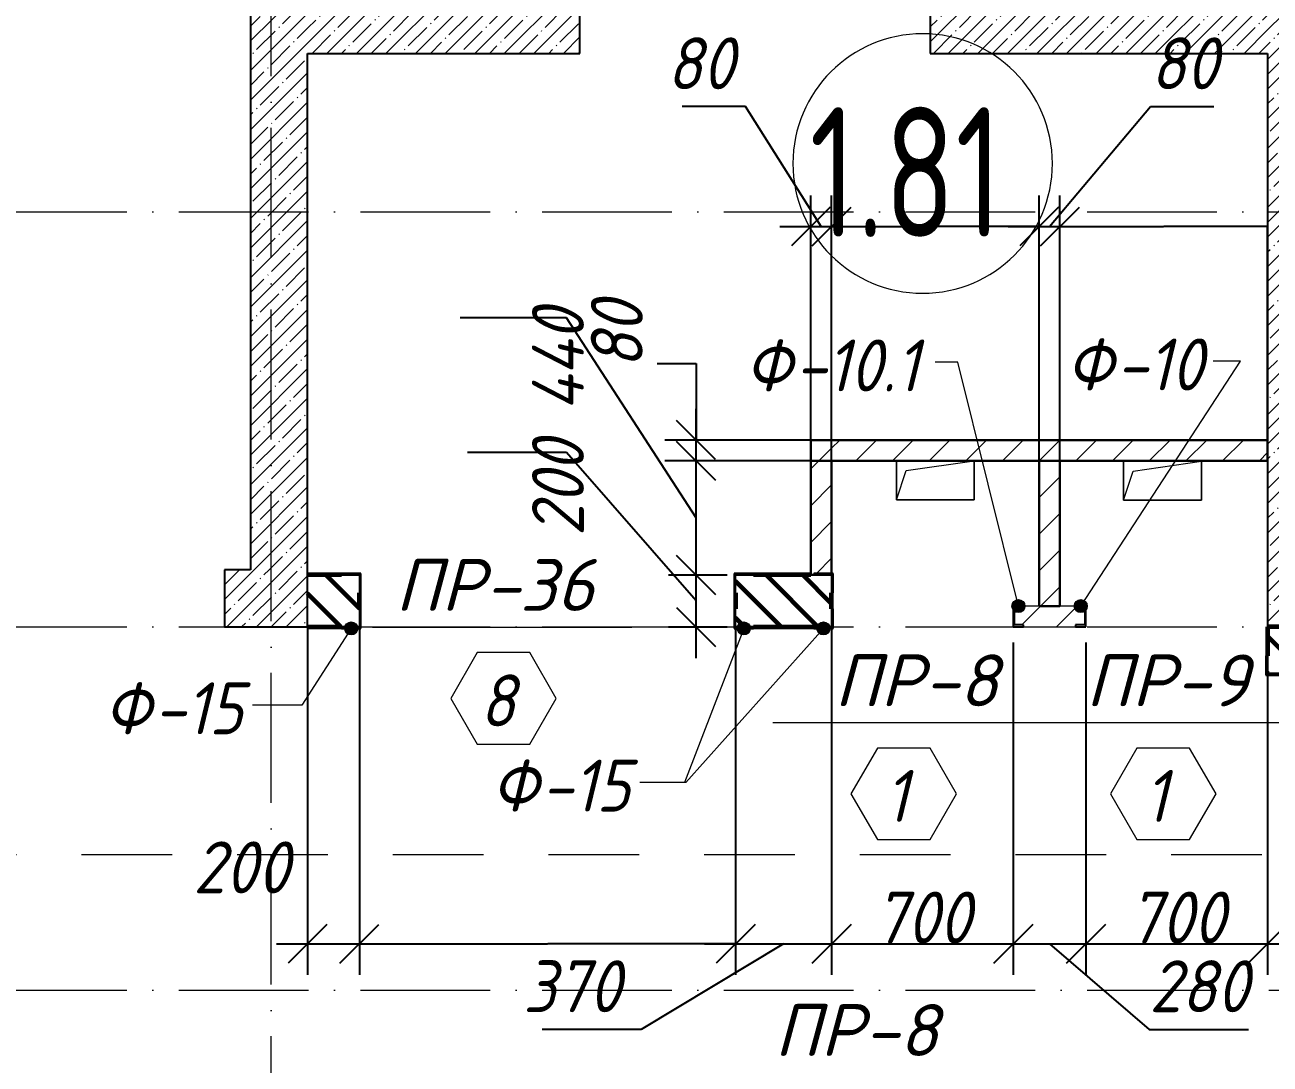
# Model space of a CAD drawing. Header units: millimetres. Extents: x 12986 to 523328, y -9759 to 30092.
# Drawn here: x 155708 to 160507, y 11715 to 15720 of the extents above; entities that cross this region are included whole.
import ezdxf

# ---------------------------------------------------------------- set-up
doc = ezdxf.new("R2010")
doc.units = ezdxf.units.MM
doc.linetypes.add('01 Штриховая _4 мм_', pattern=[600, 350, -250])
doc.linetypes.add('50_200_ШТРИХ_1Т_ш5_п1_п1_', pattern=[700, 500, -100, 0, -100])
for name, color, linetype, lineweight in [('1) ПГП Зеленый', 3, 'Continuous', 30), ('5) Блок ячеистый', 160, 'Continuous', 60), ('A-ANNO-DIMS', 7, 'Continuous', 9), ('A-AREA-IDEN', 7, 'Continuous', 9), ('A-DOOR-IDEN', 7, 'Continuous', 9), ('A-FLOR', 7, 'Continuous', 9), ('A-GENM', 7, 'Continuous', 9), ('A-GENM-1', 7, 'Continuous', 25), ('A-GENM-IDEN', 7, 'Continuous', 9), ('A-WALL-1', 7, 'Continuous', 25), ('A-WALL-PATT-1', 7, 'Continuous', 5), ('A-WALL-PATT-3', 250, 'Continuous', 5), ('G-ANNO-SYMB-1', 7, '01 Штриховая _4 мм_', 9), ('Оси-2', 7, '50_200_ШТРИХ_1Т_ш5_п1_п1_', 9)]:
    doc.layers.add(name, color=color, linetype=linetype, lineweight=lineweight)
doc.layers.add('A-WALL-5', color=7, linetype='Continuous', lineweight=13, true_color=0x008000)
doc.layers.add('A-WALL-7', color=7, linetype='Continuous', lineweight=5, true_color=0x008000)
doc.styles.add('ISOCPEUR_I_3', font='isocpeui.ttf', dxfattribs={"width": 0.9, "height": 200})
doc.styles.add('ISOCPEUR_I_5', font='isocpeui.ttf', dxfattribs={"height": 200})
doc.styles.add('СПДС', font='ГОСТ тип А.ttf', dxfattribs={"width": 0.9})
doc.dimstyles.new('ISO-2_0_0_9К_СРЕДНИЙ_6', dxfattribs={"dimscale": 304.8, "dimtxt": 199.196235, "dimasz": 0.492126, "dimexe": 0.393701, "dimexo": 0, "dimgap": 0, "dimtad": 1, "dimdec": 0, "dimzin": 0, "dimdsep": 46, "dimtxsty": 'ISOCPEUR_I_3', "dimblk1": 'OBLIQUE', "dimblk2": 'OBLIQUE', "dimsah": 1, "dimcen": 0.09, "dimdle": 0.393701, "dimazin": 0, "dimtfac": 1, "dimtdec": 4, "dimtix": 1, "dimtmove": 1, "dimatfit": 3, "dimfxl": 1, "dimtvp": 1, "dimtolj": 1, "dimtzin": 0, "dimarcsym": 2})
doc.dimstyles.new('ISO-2_0_0_9К_СРЕДНИЙ_7', dxfattribs={"dimscale": 304.8, "dimtxt": 199.196235, "dimasz": 0.492126, "dimexe": 0.393701, "dimexo": 0, "dimgap": 0, "dimtad": 1, "dimdec": 0, "dimzin": 0, "dimdsep": 46, "dimtxsty": 'ISOCPEUR_I_3', "dimblk1": 'OBLIQUE', "dimblk2": 'OBLIQUE', "dimsah": 1, "dimcen": 0.09, "dimdle": 0.393701, "dimazin": 0, "dimtfac": 1, "dimtdec": 4, "dimtix": 1, "dimtmove": 0, "dimatfit": 3, "dimfxl": 1, "dimtvp": 1, "dimtolj": 1, "dimtzin": 0, "dimarcsym": 2})
doc.dimstyles.get("Standard").update_dxf_attribs({"dimtxt": 0.18, "dimasz": 0.18, "dimexe": 0.18, "dimexo": 0.0625, "dimgap": 0.09, "dimtad": 0, "dimtih": 1, "dimtoh": 1, "dimdec": 4, "dimzin": 0, "dimdsep": 46, "dimtxsty": 'Standard', "dimcen": 0.09, "dimadec": 0, "dimazin": 0, "dimtfac": 1, "dimtdec": 4, "dimtofl": 0, "dimtmove": 0, "dimatfit": 3, "dimfxl": 1, "dimtolj": 1, "dimtzin": 0, "dimarcsym": 0})
pattern_1 = [(135, (61996.89, 0), (-70.71068, -70.71068), [])]
pattern_2 = [(45, (61996.89, 0), (-57.024626, 57.024626), []), (45, (62053.92, 0), (-57.024626, 57.024626), [100.806, -20.161, 3.353, -16.808])]
pattern_3 = [(45, (61996.89, 0), (-70.71068, 70.71068), [])]

# ---------------------------------------------------------------- blocks, each defined once
blk = doc.blocks.new('AR_Отверстие прямоугольное _в плите_ - AR_Отверстие прямоугольное _в плите_-V80-АР1_Кладочный план 1 этажа')
at = {"layer": 'A-GENM'}
for p, q in [((-150, 75), (-150, -75)), ((-112.5, 37.5), (150, 75)), ((150, -75), (150, 75)), ((-150, -75), (-112.5, 37.5)), ((-150, -75), (150, -75))]:
    blk.add_line(p, q, dxfattribs=at)
blk = doc.blocks.new('AR_Отверстие прямоугольное _в плите_ - AR_Отверстие прямоугольное _в плите_-24489712-АР1_Кладочный план 1 этажа')
at = {"layer": 'A-GENM'}
for p, q in [((150, 75), (-150, 75)), ((-150, 75), (-150, -75)), ((-112.5, 37.5), (150, 75)), ((150, -75), (150, 75)), ((-150, -75), (-112.5, 37.5)), ((-150, -75), (150, -75))]:
    blk.add_line(p, q, dxfattribs=at)
blk = doc.blocks.new('Фахверк_СКБ_Уголок - Ф-15_200х4030 h _потолок _3_900_-26977597-АР1_Кладочный план 1 этажа')
at = {"layer": 'A-GENM-1'}
for p, q in [((200, 156), (125, 156)), ((125, 156), (125, 81)), ((131, 81), (131, 150)), ((131, 150), (200, 150)), ((200, 150), (200, 156)), ((125, 81), (131, 81)), ((131, 19), (125, 19)), ((125, 19), (125, -56)), ((131, -50), (131, 19)), ((125, -56), (200, -56)), ((200, -50), (131, -50)), ((200, -56), (200, -50))]:
    blk.add_line(p, q, dxfattribs=at)
blk = doc.blocks.new('Фахверк_СКБ_Уголок - Ф-15_1_200х4030 h _потолок _3_900__развернутый-26977819-АР1_Кладочный план 1 этажа')
at = {"layer": 'A-GENM-1'}
for p, q in [((200, 156), (125, 156)), ((125, 156), (125, 81)), ((131, 81), (131, 150)), ((131, 150), (200, 150)), ((200, 150), (200, 156)), ((125, 81), (131, 81)), ((131, 19), (125, 19)), ((125, 19), (125, -56)), ((131, -50), (131, 19)), ((125, -56), (200, -56)), ((200, -50), (131, -50)), ((200, -56), (200, -50))]:
    blk.add_line(p, q, dxfattribs=at)
blk = doc.blocks.new('Фахверк_СКБ_Швеллер - Ф-10_1_80х4030_развернут-26980940-АР1_Кладочный план 1 этажа')
at = {"layer": 'A-GENM-1'}
for p, q in [((165, 40), (125, 40)), ((125, 40), (125, -40)), ((129.5, 32.6), (165, 32.6)), ((129.5, -32.6), (129.5, 32.6)), ((165, 32.6), (165, 40)), ((125, -40), (165, -40)), ((165, -32.6), (129.5, -32.6)), ((165, -40), (165, -32.6))]:
    blk.add_line(p, q, dxfattribs=at)
blk = doc.blocks.new('Фахверк_СКБ_Швеллер - Ф-10_80х4030-26973473-АР1_Кладочный план 1 этажа')
at = {"layer": 'A-GENM-1'}
for p, q in [((165, 40), (125, 40)), ((125, 40), (125, -40)), ((129.5, 32.6), (165, 32.6)), ((129.5, -32.6), (129.5, 32.6)), ((165, 32.6), (165, 40)), ((125, -40), (165, -40)), ((165, -32.6), (129.5, -32.6)), ((165, -40), (165, -32.6))]:
    blk.add_line(p, q, dxfattribs=at)
blk = doc.blocks.new('AAR_СКБ_Марка_Двери_Перемычка и проем - Марка перемычки и проема-25306769-АР1_Кладочный план 1 этажа')
at = {"layer": 'A-DOOR-IDEN'}
for p, q in [((-5, 0), (5, 0)), ((-0.968, -0.984), (-1.986, -2.747)), ((1.067, -0.984), (-0.968, -0.984)), ((2.085, -2.747), (1.067, -0.984)), ((-1.986, -2.747), (-0.968, -4.509)), ((1.067, -4.509), (2.085, -2.747)), ((-0.968, -4.509), (1.067, -4.509))]:
    blk.add_line(p, q, dxfattribs=at)
blk = doc.blocks.new('_Oblique')
at = {"color": 0, "linetype": 'ByBlock', "lineweight": -2}
blk.add_line((-0.5, -0.5), (0.5, 0.5), dxfattribs=at)
blk = doc.blocks.new('DIMBLOCK704-АР1_Кладочный план 1 этажа')
at = {"layer": 'A-ANNO-DIMS', "color": 0, "lineweight": -2, "transparency": 16777216}
for p, q in [((157795.5, 14071.6), (157413.1, 14071.6)), ((158294.2, 13500), (157795.5, 14071.6)), ((158294.2, 13280), (158294.2, 13720)), ((158188.2, 13600), (158414.2, 13600)), ((158188.2, 13400), (158414.2, 13400))]:
    blk.add_line(p, q, dxfattribs=at)
at = {"layer": 'Defpoints', "color": 0, "transparency": 16777216}
for p in [(158188.2, 13600), (158294.2, 13600), (158188.2, 13400)]:
    blk.add_point(p, dxfattribs=at)
at = {"layer": 'A-ANNO-DIMS', "color": 0, "lineweight": -2, "transparency": 16777216, "xscale": 150, "yscale": 150, "zscale": 150}
for p, rotation in [((158294.2, 13600), 90), ((158294.2, 13400), 270)]:
    blk.add_blockref('_Oblique', p, dxfattribs=dict(at, rotation=rotation))
at = {"layer": 'A-ANNO-DIMS', "color": 0, "transparency": 16777216, "insert": (157662.1, 13749.8), "char_height": 200, "width": 455.087, "attachment_point": 1, "rotation": 90, "line_spacing_factor": 1.149209, "style": 'ISOCPEUR_I_3'}
blk.add_mtext('\\A1;200', dxfattribs=at)
blk = doc.blocks.new('DIMBLOCK705-АР1_Кладочный план 1 этажа')
at = {"layer": 'A-ANNO-DIMS', "color": 0, "lineweight": -2, "transparency": 16777216}
for p, q in [((157795.5, 14590.8), (157385.7, 14590.8)), ((158294.2, 13820), (157795.5, 14590.8)), ((158294.2, 13480), (158294.2, 14160)), ((158816.9, 14040), (158174.2, 14040)), ((158188.2, 13600), (158414.2, 13600))]:
    blk.add_line(p, q, dxfattribs=at)
at = {"layer": 'Defpoints', "color": 0, "transparency": 16777216}
for p in [(158294.2, 14040), (158816.9, 14040), (158188.2, 13600)]:
    blk.add_point(p, dxfattribs=at)
at = {"layer": 'A-ANNO-DIMS', "color": 0, "lineweight": -2, "transparency": 16777216, "xscale": 150, "yscale": 150, "zscale": 150}
for p, rotation in [((158294.2, 14040), 90), ((158294.2, 13600), 270)]:
    blk.add_blockref('_Oblique', p, dxfattribs=dict(at, rotation=rotation))
at = {"layer": 'A-ANNO-DIMS', "color": 0, "transparency": 16777216, "insert": (157662.1, 14232.2), "char_height": 200, "width": 491.861, "attachment_point": 1, "rotation": 90, "line_spacing_factor": 1.149209, "style": 'ISOCPEUR_I_3'}
blk.add_mtext('\\A1;440', dxfattribs=at)
blk = doc.blocks.new('DIMBLOCK706-АР1_Кладочный план 1 этажа')
at = {"layer": 'A-ANNO-DIMS', "color": 0, "lineweight": -2, "transparency": 16777216}
for p, q in [((158144.2, 14414.5), (158294.2, 14414.5)), ((158294.2, 14414.5), (158294.2, 14120)), ((158294.2, 13920), (158294.2, 14240)), ((158736.9, 14120), (158174.2, 14120)), ((158816.9, 14040), (158174.2, 14040))]:
    blk.add_line(p, q, dxfattribs=at)
at = {"layer": 'Defpoints', "color": 0, "transparency": 16777216}
for p in [(158294.2, 14120), (158736.9, 14120), (158816.9, 14040)]:
    blk.add_point(p, dxfattribs=at)
at = {"layer": 'A-ANNO-DIMS', "color": 0, "lineweight": -2, "transparency": 16777216, "xscale": 150, "yscale": 150, "zscale": 150}
for p, rotation in [((158294.2, 14120), 90), ((158294.2, 14040), 270)]:
    blk.add_blockref('_Oblique', p, dxfattribs=dict(at, rotation=rotation))
at = {"layer": 'A-ANNO-DIMS', "color": 0, "transparency": 16777216, "insert": (157889, 14396.1), "char_height": 200, "width": 303.391, "attachment_point": 1, "rotation": 90, "line_spacing_factor": 1.149209, "style": 'ISOCPEUR_I_3'}
blk.add_mtext('\\A1;80', dxfattribs=at)
blk = doc.blocks.new('DIMBLOCK707-АР1_Кладочный план 1 этажа')
at = {"layer": 'A-ANNO-DIMS', "color": 0, "lineweight": -2, "transparency": 16777216}
for p, q in [((158485.2, 15405.2), (158241.4, 15405.2)), ((158776.9, 14942.9), (158485.2, 15405.2)), ((158736.9, 14120), (158736.9, 15062.9)), ((158816.9, 14040), (158816.9, 15062.9)), ((158616.9, 14942.9), (158936.9, 14942.9))]:
    blk.add_line(p, q, dxfattribs=at)
at = {"layer": 'Defpoints', "color": 0, "transparency": 16777216}
for p in [(158816.9, 14942.9), (158736.9, 14120), (158816.9, 14040)]:
    blk.add_point(p, dxfattribs=at)
at = {"layer": 'A-ANNO-DIMS', "color": 0, "lineweight": -2, "transparency": 16777216, "xscale": 150, "yscale": 150, "zscale": 150, "rotation": 180}
blk.add_blockref('_Oblique', (158736.9, 14942.9), dxfattribs=at)
at = {"layer": 'A-ANNO-DIMS', "color": 0, "lineweight": -2, "transparency": 16777216, "xscale": 150, "yscale": 150, "zscale": 150}
blk.add_blockref('_Oblique', (158816.9, 14942.9), dxfattribs=at)
at = {"layer": 'A-ANNO-DIMS', "color": 0, "transparency": 16777216, "insert": (158181.8, 15671.8), "char_height": 200, "width": 303.391, "attachment_point": 1, "line_spacing_factor": 1.149209, "style": 'ISOCPEUR_I_3'}
blk.add_mtext('\\A1;80', dxfattribs=at)
blk = doc.blocks.new('DIMBLOCK708-АР1_Кладочный план 1 этажа')
at = {"layer": 'A-ANNO-DIMS', "color": 0, "lineweight": -2, "transparency": 16777216}
for p, q in [((158816.9, 14040.1), (158816.9, 14943.1)), ((158817.1, 14942.9), (159216.3, 14942.9)), ((159616.7, 14942.9), (159217.5, 14942.9)), ((159616.9, 14040.1), (159616.9, 14943.1))]:
    blk.add_line(p, q, dxfattribs=at)
at = {"layer": 'A-ANNO-DIMS', "color": 0, "transparency": 16777216}
for points in [[(158817.1, 14942.9), (158817.1, 14942.8), (158816.9, 14942.9)], [(159616.7, 14942.9), (159616.7, 14942.8), (159616.9, 14942.9)]]:
    blk.add_solid(points, dxfattribs=at)
at = {"layer": 'Defpoints', "color": 0, "transparency": 16777216}
for p in [(159616.9, 14942.9), (158816.9, 14040), (159616.9, 14040)]:
    blk.add_point(p, dxfattribs=at)
at = {"layer": 'A-ANNO-DIMS', "color": 0, "transparency": 16777216, "insert": (159216.9, 14942.9), "char_height": 0.18, "width": 455.087, "attachment_point": 5}
blk.add_mtext('\\A1;800.0000', dxfattribs=at)
blk = doc.blocks.new('DIMBLOCK709-АР1_Кладочный план 1 этажа')
at = {"layer": 'A-ANNO-DIMS', "color": 0, "lineweight": -2, "transparency": 16777216}
for p, q in [((159656.9, 14942.9), (160046.1, 15405.2)), ((160046.1, 15405.2), (160289.9, 15405.2)), ((159616.9, 14040), (159616.9, 15062.9)), ((159696.9, 14040), (159696.9, 15062.9)), ((159496.9, 14942.9), (159816.9, 14942.9))]:
    blk.add_line(p, q, dxfattribs=at)
at = {"layer": 'Defpoints', "color": 0, "transparency": 16777216}
for p in [(159696.9, 14942.9), (159616.9, 14040), (159696.9, 14040)]:
    blk.add_point(p, dxfattribs=at)
at = {"layer": 'A-ANNO-DIMS', "color": 0, "lineweight": -2, "transparency": 16777216, "xscale": 150, "yscale": 150, "zscale": 150, "rotation": 180}
blk.add_blockref('_Oblique', (159616.9, 14942.9), dxfattribs=at)
at = {"layer": 'A-ANNO-DIMS', "color": 0, "lineweight": -2, "transparency": 16777216, "xscale": 150, "yscale": 150, "zscale": 150}
blk.add_blockref('_Oblique', (159696.9, 14942.9), dxfattribs=at)
at = {"layer": 'A-ANNO-DIMS', "color": 0, "transparency": 16777216, "insert": (160046.1, 15671.8), "char_height": 200, "width": 303.391, "attachment_point": 1, "line_spacing_factor": 1.149209, "style": 'ISOCPEUR_I_3'}
blk.add_mtext('\\A1;80', dxfattribs=at)
blk = doc.blocks.new('DIMBLOCK710-АР1_Кладочный план 1 этажа')
at = {"layer": 'A-ANNO-DIMS', "color": 0, "lineweight": -2, "transparency": 16777216}
for p, q in [((159696.9, 14040.1), (159696.9, 14943.1)), ((159697.1, 14942.9), (160096.3, 14942.9)), ((160496.7, 14942.9), (160097.5, 14942.9)), ((160496.9, 14120.1), (160496.9, 14943.1))]:
    blk.add_line(p, q, dxfattribs=at)
at = {"layer": 'A-ANNO-DIMS', "color": 0, "transparency": 16777216}
for points in [[(159697.1, 14942.9), (159697.1, 14942.8), (159696.9, 14942.9)], [(160496.7, 14942.9), (160496.7, 14942.8), (160496.9, 14942.9)]]:
    blk.add_solid(points, dxfattribs=at)
at = {"layer": 'Defpoints', "color": 0, "transparency": 16777216}
for p in [(160496.9, 14942.9), (160496.9, 14120), (159696.9, 14040)]:
    blk.add_point(p, dxfattribs=at)
at = {"layer": 'A-ANNO-DIMS', "color": 0, "transparency": 16777216, "insert": (160096.9, 14942.9), "char_height": 0.18, "width": 455.087, "attachment_point": 5}
blk.add_mtext('\\A1;800.0000', dxfattribs=at)
blk = doc.blocks.new('DIMBLOCK711-АР1_Кладочный план 1 этажа')
at = {"layer": 'A-ANNO-DIMS', "color": 0, "lineweight": -2, "transparency": 16777216}
for p, q in [((156796.9, 13400), (156796.9, 12058.5)), ((156996.9, 13390.7), (156996.9, 12058.5)), ((156676.9, 12178.5), (157116.9, 12178.5))]:
    blk.add_line(p, q, dxfattribs=at)
at = {"layer": 'Defpoints', "color": 0, "transparency": 16777216}
for p in [(156796.9, 13400), (156996.9, 13390.7), (156996.9, 12178.5)]:
    blk.add_point(p, dxfattribs=at)
at = {"layer": 'A-ANNO-DIMS', "color": 0, "lineweight": -2, "transparency": 16777216, "xscale": 150, "yscale": 150, "zscale": 150, "rotation": 180}
blk.add_blockref('_Oblique', (156796.9, 12178.5), dxfattribs=at)
at = {"layer": 'A-ANNO-DIMS', "color": 0, "lineweight": -2, "transparency": 16777216, "xscale": 150, "yscale": 150, "zscale": 150}
blk.add_blockref('_Oblique', (156996.9, 12178.5), dxfattribs=at)
at = {"layer": 'A-ANNO-DIMS', "color": 0, "transparency": 16777216, "insert": (156356.3, 12573.2), "char_height": 200, "width": 455.087, "attachment_point": 1, "line_spacing_factor": 1.149209, "style": 'ISOCPEUR_I_3'}
blk.add_mtext('\\A1;200', dxfattribs=at)
blk = doc.blocks.new('DIMBLOCK712-АР1_Кладочный план 1 этажа')
at = {"layer": 'A-ANNO-DIMS', "color": 0, "lineweight": -2, "transparency": 16777216}
for p, q in [((156996.9, 13390.7), (156996.9, 12178.3)), ((158446.9, 13390.7), (158446.9, 12178.3)), ((156997.1, 12178.5), (157721.2, 12178.5)), ((158446.7, 12178.5), (157722.6, 12178.5))]:
    blk.add_line(p, q, dxfattribs=at)
at = {"layer": 'A-ANNO-DIMS', "color": 0, "transparency": 16777216}
for points in [[(156997.1, 12178.6), (156997.1, 12178.5), (156996.9, 12178.5)], [(158446.7, 12178.6), (158446.7, 12178.5), (158446.9, 12178.5)]]:
    blk.add_solid(points, dxfattribs=at)
at = {"layer": 'Defpoints', "color": 0, "transparency": 16777216}
for p in [(156996.9, 13390.7), (158446.9, 13390.7), (158446.9, 12178.5)]:
    blk.add_point(p, dxfattribs=at)
at = {"layer": 'A-ANNO-DIMS', "color": 0, "transparency": 16777216, "insert": (157721.9, 12178.5), "char_height": 0.18, "width": 579.201, "attachment_point": 5}
blk.add_mtext('\\A1;1450.0000', dxfattribs=at)
blk = doc.blocks.new('DIMBLOCK713-АР1_Кладочный план 1 этажа')
at = {"layer": 'A-ANNO-DIMS', "color": 0, "lineweight": -2, "transparency": 16777216}
for p, q in [((160596.9, 11524.4), (161003.9, 11848.4)), ((161003.9, 11848.4), (161386.3, 11848.4)), ((160496.9, 11318.5), (160496.9, 11644.4)), ((160696.9, 11318.5), (160696.9, 11644.4)), ((160376.9, 11524.4), (160816.9, 11524.4))]:
    blk.add_line(p, q, dxfattribs=at)
at = {"layer": 'Defpoints', "color": 0, "transparency": 16777216}
for p in [(160696.9, 11524.4), (160496.9, 11318.5), (160696.9, 11318.5)]:
    blk.add_point(p, dxfattribs=at)
at = {"layer": 'A-ANNO-DIMS', "color": 0, "lineweight": -2, "transparency": 16777216, "xscale": 150, "yscale": 150, "zscale": 150, "rotation": 180}
blk.add_blockref('_Oblique', (160496.9, 11524.4), dxfattribs=at)
at = {"layer": 'A-ANNO-DIMS', "color": 0, "lineweight": -2, "transparency": 16777216, "xscale": 150, "yscale": 150, "zscale": 150}
blk.add_blockref('_Oblique', (160696.9, 11524.4), dxfattribs=at)
at = {"layer": 'A-ANNO-DIMS', "color": 0, "transparency": 16777216, "insert": (161003.9, 12115.1), "char_height": 200, "width": 455.087, "attachment_point": 1, "line_spacing_factor": 1.149209, "style": 'ISOCPEUR_I_3'}
blk.add_mtext('\\A1;200', dxfattribs=at)
blk = doc.blocks.new('DIMBLOCK863-АР1_Кладочный план 1 этажа')
at = {"layer": 'A-ANNO-DIMS', "color": 0, "lineweight": -2, "transparency": 16777216}
for p, q in [((158816.9, 13397), (158816.9, 12058.5)), ((158446.9, 12450), (158446.9, 12058.5)), ((158631.9, 12178.5), (158083, 11848.4)), ((158326.9, 12178.5), (158936.9, 12178.5)), ((158083, 11848.4), (157700.7, 11848.4))]:
    blk.add_line(p, q, dxfattribs=at)
at = {"layer": 'Defpoints', "color": 0, "transparency": 16777216}
for p in [(158816.9, 13397), (158446.9, 12450), (158816.9, 12178.5)]:
    blk.add_point(p, dxfattribs=at)
at = {"layer": 'A-ANNO-DIMS', "color": 0, "lineweight": -2, "transparency": 16777216, "xscale": 150, "yscale": 150, "zscale": 150, "rotation": 180}
blk.add_blockref('_Oblique', (158446.9, 12178.5), dxfattribs=at)
at = {"layer": 'A-ANNO-DIMS', "color": 0, "lineweight": -2, "transparency": 16777216, "xscale": 150, "yscale": 150, "zscale": 150}
blk.add_blockref('_Oblique', (158816.9, 12178.5), dxfattribs=at)
at = {"layer": 'A-ANNO-DIMS', "color": 0, "transparency": 16777216, "insert": (157627.9, 12115.1), "char_height": 200, "width": 455.087, "attachment_point": 1, "line_spacing_factor": 1.149209, "style": 'ISOCPEUR_I_3'}
blk.add_mtext('\\A1;370', dxfattribs=at)
blk = doc.blocks.new('DIMBLOCK864-АР1_Кладочный план 1 этажа')
at = {"layer": 'A-ANNO-DIMS', "color": 0, "lineweight": -2, "transparency": 16777216}
for p, q in [((158816.9, 13397), (158816.9, 12058.5)), ((159516.9, 13340), (159516.9, 12058.5)), ((158696.9, 12178.5), (159636.9, 12178.5))]:
    blk.add_line(p, q, dxfattribs=at)
at = {"layer": 'Defpoints', "color": 0, "transparency": 16777216}
for p in [(158816.9, 13397), (159516.9, 13340), (159516.9, 12178.5)]:
    blk.add_point(p, dxfattribs=at)
at = {"layer": 'A-ANNO-DIMS', "color": 0, "lineweight": -2, "transparency": 16777216, "xscale": 150, "yscale": 150, "zscale": 150, "rotation": 180}
blk.add_blockref('_Oblique', (158816.9, 12178.5), dxfattribs=at)
at = {"layer": 'A-ANNO-DIMS', "color": 0, "lineweight": -2, "transparency": 16777216, "xscale": 150, "yscale": 150, "zscale": 150}
blk.add_blockref('_Oblique', (159516.9, 12178.5), dxfattribs=at)
at = {"layer": 'A-ANNO-DIMS', "color": 0, "transparency": 16777216, "insert": (159166.9, 12279.8), "char_height": 200, "width": 455.087, "attachment_point": 5, "style": 'ISOCPEUR_I_3'}
blk.add_mtext('\\A1;700', dxfattribs=at)
blk = doc.blocks.new('DIMBLOCK865-АР1_Кладочный план 1 этажа')
at = {"layer": 'A-ANNO-DIMS', "color": 0, "lineweight": -2, "transparency": 16777216}
for p, q in [((159516.9, 13340), (159516.9, 12058.5)), ((159796.9, 13340), (159796.9, 12058.5)), ((159396.9, 12178.5), (159916.9, 12178.5)), ((159656.9, 12178.5), (160041.2, 11848.4)), ((160041.2, 11848.4), (160423.6, 11848.4))]:
    blk.add_line(p, q, dxfattribs=at)
at = {"layer": 'Defpoints', "color": 0, "transparency": 16777216}
for p in [(159516.9, 13340), (159796.9, 13340), (159796.9, 12178.5)]:
    blk.add_point(p, dxfattribs=at)
at = {"layer": 'A-ANNO-DIMS', "color": 0, "lineweight": -2, "transparency": 16777216, "xscale": 150, "yscale": 150, "zscale": 150, "rotation": 180}
blk.add_blockref('_Oblique', (159516.9, 12178.5), dxfattribs=at)
at = {"layer": 'A-ANNO-DIMS', "color": 0, "lineweight": -2, "transparency": 16777216, "xscale": 150, "yscale": 150, "zscale": 150}
blk.add_blockref('_Oblique', (159796.9, 12178.5), dxfattribs=at)
at = {"layer": 'A-ANNO-DIMS', "color": 0, "transparency": 16777216, "insert": (160041.2, 12115.1), "char_height": 200, "width": 455.087, "attachment_point": 1, "line_spacing_factor": 1.149209, "style": 'ISOCPEUR_I_3'}
blk.add_mtext('\\A1;280', dxfattribs=at)
blk = doc.blocks.new('DIMBLOCK866-АР1_Кладочный план 1 этажа')
at = {"layer": 'A-ANNO-DIMS', "color": 0, "lineweight": -2, "transparency": 16777216}
for p, q in [((160496.9, 13400), (160496.9, 12058.5)), ((159796.9, 13340), (159796.9, 12058.5)), ((159676.9, 12178.5), (160616.9, 12178.5))]:
    blk.add_line(p, q, dxfattribs=at)
at = {"layer": 'Defpoints', "color": 0, "transparency": 16777216}
for p in [(160496.9, 13400), (159796.9, 13340), (160496.9, 12178.5)]:
    blk.add_point(p, dxfattribs=at)
at = {"layer": 'A-ANNO-DIMS', "color": 0, "lineweight": -2, "transparency": 16777216, "xscale": 150, "yscale": 150, "zscale": 150, "rotation": 180}
blk.add_blockref('_Oblique', (159796.9, 12178.5), dxfattribs=at)
at = {"layer": 'A-ANNO-DIMS', "color": 0, "lineweight": -2, "transparency": 16777216, "xscale": 150, "yscale": 150, "zscale": 150}
blk.add_blockref('_Oblique', (160496.9, 12178.5), dxfattribs=at)
at = {"layer": 'A-ANNO-DIMS', "color": 0, "transparency": 16777216, "insert": (160146.9, 12279.8), "char_height": 200, "width": 455.087, "attachment_point": 5, "style": 'ISOCPEUR_I_3'}
blk.add_mtext('\\A1;700', dxfattribs=at)
blk = doc.blocks.new('Марка_Помещения - Номер-25198446-Объем проектирования 1 этажа')
at = {"layer": 'A-AREA-IDEN'}
for start, end in [(360, 180), (180, 360)]:
    blk.add_arc((0, 0), 2.5, start, end, dxfattribs=at)

msp = doc.modelspace()

# ---------------------------------------------------------------- hatches: boundary and pattern name
at = {"layer": '5) Блок ячеистый'}
h = msp.add_hatch(dxfattribs=at)
h.set_pattern_fill('FP_3', color=256, style=0, pattern_type=2)
h.set_pattern_definition(pattern_1)
h.paths.add_polyline_path([(158816.89328, 13400.00001), (158816.89328, 13600.00001), (158446.89328, 13600.00001), (158446.89328, 13400.00001), (158747.89328, 13400.00001)], flags=0)
h.paths.add_polyline_path([(156796.89328, 13400.00001), (156996.89328, 13400.00001), (156996.89328, 13600.00001), (156796.89328, 13600.00001), (156796.89328, 13469.00001)], flags=0)
h = msp.add_hatch(dxfattribs=at)
h.set_pattern_fill('FP_3', color=256, style=0, pattern_type=2)
h.set_pattern_definition(pattern_1)
h.paths.add_polyline_path([(160496.89328, 10600.00001), (160696.89328, 10600.00001), (160696.89328, 11320.00001), (160496.89328, 11320.00001), (160496.89328, 10848.56632)], flags=0)
h.paths.add_polyline_path([(160584.14922, 13220.00001), (160696.89328, 13220.00001), (160696.89328, 13400), (160496.89328, 13400), (160496.89328, 13220.00001), (160565.89328, 13220.00001)], flags=0)
at = {"layer": 'A-GENM-IDEN'}
h = msp.add_hatch(color=256, dxfattribs=at)
edge = h.paths.add_edge_path(flags=0)
edge.add_arc((159536.89328, 13480), 25, 0, 360)
h = msp.add_hatch(color=256, dxfattribs=at)
edge = h.paths.add_edge_path(flags=0)
edge.add_arc((159776.89328, 13480), 25, 0, 360)
h = msp.add_hatch(color=256, dxfattribs=at)
edge = h.paths.add_edge_path(flags=0)
edge.add_arc((156965.39328, 13394.00001), 25, 0, 360)
h = msp.add_hatch(color=256, dxfattribs=at)
edge = h.paths.add_edge_path(flags=0)
edge.add_arc((158478.39328, 13394.00001), 25, 0, 360)
h = msp.add_hatch(color=256, dxfattribs=at)
edge = h.paths.add_edge_path(flags=0)
edge.add_arc((158785.39328, 13394.00001), 25, 0, 360)
at = {"layer": 'A-WALL-PATT-1'}
h = msp.add_hatch(dxfattribs=at)
h.set_pattern_fill('FP_1', color=256, style=0, pattern_type=2)
h.set_pattern_definition(pattern_2)
h.paths.add_polyline_path([(156576.89328, 13620.00001), (156796.89328, 13620.00001), (156796.89328, 17750.00001), (156576.89328, 17750.00001), (156576.89328, 17264.96045)], flags=0)
h = msp.add_hatch(dxfattribs=at)
h.set_pattern_fill('FP_1', color=256, style=0, pattern_type=2)
h.set_pattern_definition(pattern_2)
h.paths.add_polyline_path([(157519.61797, 15610.00001), (157846.89328, 15610.00001), (157846.89328, 15830.00001), (156796.89328, 15830.00001), (156796.89328, 15610.00001)], flags=0)
h.paths.add_polyline_path([(159196.89328, 15610.00001), (160496.89328, 15610.00001), (160496.89328, 15830.00001), (159196.89328, 15830.00001)], flags=0)
h = msp.add_hatch(dxfattribs=at)
h.set_pattern_fill('FP_1', color=256, style=0, pattern_type=2)
h.set_pattern_definition(pattern_2)
h.paths.add_polyline_path([(160496.89328, 13620.00001), (160716.89328, 13620.00001), (160716.89328, 15830.00001), (160496.89328, 15830.00001), (160496.89328, 14040.00001)], flags=0)
h = msp.add_hatch(dxfattribs=at)
h.set_pattern_fill('FP_1', color=256, style=0, pattern_type=2)
h.set_pattern_definition(pattern_2)
h.paths.add_polyline_path([(155026.89328, 13400.00001), (155026.89328, 13620.00001), (154806.89328, 13620.00001), (154806.89328, 13400.00001)], flags=0)
h.paths.add_polyline_path([(156476.89328, 13400.00001), (156796.89328, 13400.00001), (156796.89328, 13620.00001), (156476.89328, 13620.00001)], flags=0)
h = msp.add_hatch(dxfattribs=at)
h.set_pattern_fill('FP_1', color=256, style=0, pattern_type=2)
h.set_pattern_definition(pattern_2)
h.paths.add_polyline_path([(161696.8933, 13400.00001), (161696.8933, 13620.00001), (160496.89328, 13620.00001), (160496.89328, 13400.00001), (160584.14922, 13400.00001)], flags=0)
h.paths.add_polyline_path([(162396.8933, 13400.00001), (162596.8933, 13400.00001), (162596.8933, 13620.00001), (162396.8933, 13620.00001)], flags=0)
at = {"layer": 'A-WALL-PATT-3'}
h = msp.add_hatch(dxfattribs=at)
h.set_pattern_fill('FP_15', color=256, style=0, pattern_type=2)
h.set_pattern_definition(pattern_3)
h.paths.add_polyline_path([(158736.89328, 13600.00001), (158747.89328, 13600.00001), (158747.89328, 13606.00001), (158816.89328, 13606.00001), (158816.89328, 14120.00001), (158736.89328, 14120.00001), (158736.89328, 13606.00001)], flags=0)
h = msp.add_hatch(dxfattribs=at)
h.set_pattern_fill('FP_15', color=256, style=0, pattern_type=2)
h.set_pattern_definition(pattern_3)
h.paths.add_polyline_path([(159696.89328, 14040.00001), (160496.89328, 14040.00001), (160496.89328, 14120.00001), (158816.89328, 14120.00001), (158816.89328, 14040.00001), (159616.89328, 14040.00001)], flags=0)
h = msp.add_hatch(dxfattribs=at)
h.set_pattern_fill('FP_15', color=256, style=0, pattern_type=2)
h.set_pattern_definition(pattern_3)
h.paths.add_polyline_path([(159616.89328, 13480), (159696.89328, 13480), (159696.89328, 14040.00001), (159616.89328, 14040.00001)], flags=0)
h = msp.add_hatch(dxfattribs=at)
h.set_pattern_fill('FP_15', color=256, style=0, pattern_type=2)
h.set_pattern_definition(pattern_3)
h.paths.add_polyline_path([(159756.89328, 13400), (159756.89328, 13407.4), (159792.39328, 13407.4), (159792.39328, 13472.6), (159756.89328, 13472.6), (159756.89328, 13480), (159556.89328, 13480), (159556.89328, 13472.6), (159521.39328, 13472.6), (159521.39328, 13407.4), (159556.89328, 13407.4), (159556.89328, 13400)], flags=0)

# ---------------------------------------------------------------- linework, layer by layer
at = {"layer": '1) ПГП Зеленый'}
for points in [[(158736.89328, 14120.00001), (160496.89328, 14120.00001), (160496.89328, 14040.00001), (158736.89328, 14040.00001)], [(158816.89328, 14040.00001), (158736.89328, 14040.00001), (158736.89328, 13600.00001), (158816.89328, 13600.00001)], [(159696.89328, 14040.00001), (159616.89328, 14040.00001), (159616.89328, 13480), (159696.89328, 13480)]]:
    msp.add_lwpolyline(points, close=True, dxfattribs=at)
at = {"layer": '5) Блок ячеистый'}
for p, q in [((156927.89328, 13600.00001), (156796.89328, 13600.00001)), ((158736.89328, 13600.00001), (158515.89328, 13600.00001)), ((156996.89328, 13469.00001), (156996.89328, 13531.00001)), ((158446.89328, 13531.00001), (158446.89328, 13469.00001)), ((158816.89328, 13469.00001), (158816.89328, 13531.00001)), ((156796.89328, 13400.00001), (156927.89328, 13400.00001)), ((158515.89328, 13400.00001), (158747.89328, 13400.00001)), ((160696.89328, 13400), (160496.89328, 13400)), ((160496.89328, 13400), (160496.89328, 13289.00001))]:
    msp.add_line(p, q, dxfattribs=at)
at = {"layer": 'A-FLOR'}
for p, q in [((159066.89331, 13890.00001), (159066.89331, 14040.00001)), ((159366.89331, 14040.00001), (159366.89331, 13890.00001)), ((159941.89331, 14038.00001), (160241.89331, 14038.00001)), ((159941.89331, 13888.00001), (159941.89331, 14038.00001)), ((160241.89331, 14038.00001), (160241.89331, 13888.00001)), ((159366.89331, 13890.00001), (159066.89331, 13890.00001)), ((160241.89331, 13888.00001), (159941.89331, 13888.00001))]:
    msp.add_line(p, q, dxfattribs=at)
at = {"layer": 'A-GENM-IDEN'}
for p, q in [((159303.8633, 14419.96528), (159215.8418, 14419.96528)), ((159536.89328, 13480), (159303.8633, 14419.96528)), ((159776.89328, 13480), (160392.6524, 14423.73625)), ((160392.6524, 14423.73625), (160287.23195, 14423.73625)), ((156965.39328, 13394.00001), (156775.12253, 13098.4831)), ((158478.39328, 13394.00001), (158249.59038, 12800.60224)), ((158785.39328, 13394.00001), (158255.48536, 12800.60224)), ((156775.12253, 13098.4831), (156584.85178, 13098.4831)), ((158249.59038, 12800.60224), (158077.751, 12800.60224)), ((158255.48536, 12800.60224), (158077.751, 12800.60224))]:
    msp.add_line(p, q, dxfattribs=at)
for centre in [(159536.89328, 13480), (159776.89328, 13480), (156965.39328, 13394.00001), (158478.39328, 13394.00001), (158785.39328, 13394.00001)]:
    msp.add_circle(centre, 25, dxfattribs=at)
at = {"layer": 'A-WALL-1'}
for p, q in [((156576.89328, 17750.00001), (156576.89328, 13620.00001)), ((157846.89328, 15610.00001), (157846.89328, 15830.00001)), ((159196.89328, 15830.00001), (159196.89328, 15610.00001)), ((156796.89328, 13400.00001), (156796.89328, 15610.00001)), ((156796.89328, 15610.00001), (157846.89328, 15610.00001)), ((159196.89328, 15610.00001), (160496.89328, 15610.00001)), ((160496.89328, 15610.00001), (160496.89328, 13400.00001)), ((156576.89328, 13620.00001), (156476.89328, 13620.00001)), ((156476.89328, 13620.00001), (156476.89328, 13400.00001)), ((156476.89328, 13400.00001), (156796.89328, 13400.00001)), ((160496.89328, 13400.00001), (161696.8933, 13400.00001))]:
    msp.add_line(p, q, dxfattribs=at)
at = {"layer": 'A-WALL-5'}
for p, q in [((158736.89328, 14120.00001), (158736.89328, 13600.00001)), ((160496.89328, 14120.00001), (158736.89328, 14120.00001)), ((158816.89328, 13606.00001), (158816.89328, 14040.00001)), ((158816.89328, 14040.00001), (159616.89328, 14040.00001)), ((159616.89328, 14040.00001), (159616.89328, 13480)), ((159696.89328, 14040.00001), (160496.89328, 14040.00001)), ((159696.89328, 13480), (159696.89328, 14040.00001)), ((159616.89328, 13480), (159556.89328, 13480)), ((159756.89328, 13480), (159696.89328, 13480)), ((159556.89328, 13400), (159756.89328, 13400))]:
    msp.add_line(p, q, dxfattribs=at)
at = {"layer": 'A-WALL-7'}
msp.add_line((158736.89328, 13600.00001), (158747.89328, 13600.00001), dxfattribs=at)
at = {"layer": 'G-ANNO-SYMB-1'}
msp.add_line((104925.09743, 12523.27848), (187962.83005, 12523.27848), dxfattribs=at)
at = {"layer": 'Оси-2'}
for p, q in [((156656.89325, -4080), (156656.89325, 28636.94316)), ((57586.89328, 15000), (187948.52131, 15000)), ((57586.89328, 13400), (187948.52131, 13400)), ((57586.89328, 12000), (187948.52131, 12000))]:
    msp.add_line(p, q, dxfattribs=at)

# ---------------------------------------------------------------- block references
at = {"layer": 'A-AREA-IDEN', "xscale": 199.9999999999999, "yscale": 199.9999999999999, "zscale": 199.9999999999999}
msp.add_blockref('Марка_Помещения - Номер-25198446-Объем проектирования 1 этажа', (159167.70523, 15185.63294), dxfattribs=at)
at = {"layer": 'A-DOOR-IDEN', "xscale": 99.99999999999993, "yscale": 99.99999999999993, "zscale": 99.99999999999993}
for p in [(157547.2408, 13399.08968), (159089.916, 13031.25428), (160089.916, 13031.25428)]:
    msp.add_blockref('AAR_СКБ_Марка_Двери_Перемычка и проем - Марка перемычки и проема-25306769-АР1_Кладочный план 1 этажа', p, dxfattribs=at)
at = {"layer": 'A-GENM'}
for name, p in [('AR_Отверстие прямоугольное _в плите_ - AR_Отверстие прямоугольное _в плите_-V80-АР1_Кладочный план 1 этажа', (159216.89331, 13965.00001)), ('AR_Отверстие прямоугольное _в плите_ - AR_Отверстие прямоугольное _в плите_-24489712-АР1_Кладочный план 1 этажа', (160091.89331, 13963.00001))]:
    msp.add_blockref(name, p, dxfattribs=at)
at = {"layer": 'A-GENM-1'}
for name, p, rotation in [('Фахверк_СКБ_Уголок - Ф-15_200х4030 h _потолок _3_900_-26977597-АР1_Кладочный план 1 этажа', (157127.89328, 13550.00001), 180), ('Фахверк_СКБ_Уголок - Ф-15_200х4030 h _потолок _3_900_-26977597-АР1_Кладочный план 1 этажа', (158947.89328, 13550.00001), 180), ('Фахверк_СКБ_Швеллер - Ф-10_80х4030-26973473-АР1_Кладочный план 1 этажа', (159921.89328, 13440), 180), ('Фахверк_СКБ_Уголок - Ф-15_1_200х4030 h _потолок _3_900__развернутый-26977819-АР1_Кладочный план 1 этажа', (160646.89328, 13089.00001), 90)]:
    msp.add_blockref(name, p, dxfattribs=dict(at, rotation=rotation))
for name, p in [('Фахверк_СКБ_Уголок - Ф-15_200х4030 h _потолок _3_900_-26977597-АР1_Кладочный план 1 этажа', (158315.89328, 13450.00001)), ('Фахверк_СКБ_Швеллер - Ф-10_1_80х4030_развернут-26980940-АР1_Кладочный план 1 этажа', (159391.89328, 13440))]:
    msp.add_blockref(name, p, dxfattribs=at)

# ---------------------------------------------------------------- texts
at = {"layer": 'A-AREA-IDEN', "insert": (158731.63893, 15402.75155), "char_height": 500, "width": 1096.7085, "attachment_point": 1, "style": 'СПДС'}
msp.add_mtext('1.81', dxfattribs=at)
at = {"layer": 'A-DOOR-IDEN', "char_height": 200, "attachment_point": 1, "style": 'ISOCPEUR_I_3'}
for s, insert, width in [('\\fISOCPEUR|b0|i1|c204|p34|;\\W.9;8', (157461.04228, 13216.44831), 158.734125), ('\\fISOCPEUR|b0|i1|c204|p34|;\\W.9;1', (159021.26747, 12848.61291), 115.443), ('\\fISOCPEUR|b0|i1|c204|p34|;\\W.9;1', (160021.26747, 12848.61291), 115.443)]:
    msp.add_mtext(s, dxfattribs=dict(at, insert=insert, width=width))
at = {"layer": 'A-GENM-IDEN', "char_height": 200, "attachment_point": 1}
for s, insert, width, style in [('\\fISOCPEUR|b0|i1|c204|p34|;\\W.9;Ф', (158483.7334, 14507.57986), 230.886, 'ISOCPEUR_I_3'), ('-10.1', (158674.2334, 14507.57986), 620.506125, 'ISOCPEUR_I_3'), ('\\fISOCPEUR|b0|i1|c204|p34|;\\W.9;Ф', (159721.82873, 14511.35083), 230.886, 'ISOCPEUR_I_3'), ('-10', (159912.32873, 14511.35083), 432.91125, 'ISOCPEUR_I_3'), ('ПР', (157134.95587, 13661.56365), 416.8775, 'ISOCPEUR_I_5'), ('-36', (157478.91421, 13661.56365), 529.11375, 'ISOCPEUR_I_5'), ('ПР', (158827.10835, 13293.72825), 416.8775, 'ISOCPEUR_I_5'), ('-8', (159171.06669, 13293.72825), 352.7425, 'ISOCPEUR_I_5'), ('ПР', (159796.22155, 13293.72825), 416.8775, 'ISOCPEUR_I_5'), ('-9', (160140.17988, 13293.72825), 352.7425, 'ISOCPEUR_I_5'), ('\\fISOCPEUR|b0|i1|c204|p34|;\\W.9;Ф', (156013.49694, 13186.09768), 230.886, 'ISOCPEUR_I_3'), ('-15', (156203.99694, 13186.09768), 432.91125, 'ISOCPEUR_I_3'), ('\\fISOCPEUR|b0|i1|c204|p34|;\\W.9;Ф', (157506.39616, 12888.21683), 230.886, 'ISOCPEUR_I_3'), ('\\fISOCPEUR|b0|i1|c204|p34|;\\W.9;Ф', (157506.39616, 12888.21683), 230.886, 'ISOCPEUR_I_3'), ('-15', (157696.89616, 12888.21683), 432.91125, 'ISOCPEUR_I_3'), ('-15', (157696.89616, 12888.21683), 432.91125, 'ISOCPEUR_I_3'), ('ПР', (158596.22155, 11946.09626), 416.8775, 'ISOCPEUR_I_5'), ('-8', (158940.17988, 11946.09626), 352.7425, 'ISOCPEUR_I_5')]:
    msp.add_mtext(s, dxfattribs=dict(at, insert=insert, width=width, style=style))

# ---------------------------------------------------------------- dimensions: what is measured, and where the dimension line sits
at = {"layer": 'A-ANNO-DIMS'}
for base, p1, p2, override, picture, middle in [((158816.89328, 14942.87694), (158736.89328, 14120.00001), (158816.89328, 14040.00001), {"dimpost": '<>', "dimfxl": 113.137085}, 'DIMBLOCK707-АР1_Кладочный план 1 этажа', (158485.22539, 15405.17161)), ((159696.89328, 14942.87694), (159616.89328, 14040.00001), (159696.89328, 14040.00001), {"dimpost": '<>', "dimfxl": 80}, 'DIMBLOCK709-АР1_Кладочный план 1 этажа', (160046.07771, 15405.17161)), ((156996.89328, 12178.52699), (156796.89328, 13400.00001), (156996.89328, 13390.72624), {"dimpost": '<>', "dimfxl": 200.214892}, 'DIMBLOCK711-АР1_Кладочный план 1 этажа', (156583.82336, 12306.48481)), ((158816.89328, 12178.52699), (158446.89328, 12450.00001), (158816.89328, 13396.95211), {"dimpost": '<>', "dimfxl": 1016.670197}, 'DIMBLOCK863-АР1_Кладочный план 1 этажа', (158083.01745, 11848.41392)), ((159796.89328, 12178.52699), (159516.89328, 13340), (159796.89328, 13340), {"dimpost": '<>', "dimfxl": 280}, 'DIMBLOCK865-АР1_Кладочный план 1 этажа', (160041.1968, 11848.41392)), ((160696.89328, 11524.37319), (160496.89328, 11318.47021), (160696.89328, 11318.47021), {"dimpost": '<>', "dimfxl": 200}, 'DIMBLOCK713-АР1_Кладочный план 1 этажа', (161003.93051, 11848.41392))]:
    dim = msp.add_linear_dim(base=base, p1=p1, p2=p2, dimstyle='ISO-2_0_0_9К_СРЕДНИЙ_6', override=override, dxfattribs=at)
    dim.commit()
    dim.dimension.update_dxf_attribs({"geometry": picture, "text_midpoint": middle, "dimtype": 160})
for base, p1, p2, picture, middle in [((159616.89328, 14942.87694), (158816.89328, 14040.00001), (159616.89328, 14040.00001), 'DIMBLOCK708-АР1_Кладочный план 1 этажа', (159216.89328, 14942.87694)), ((160496.89328, 14942.87694), (159696.89328, 14040.00001), (160496.89328, 14120.00001), 'DIMBLOCK710-АР1_Кладочный план 1 этажа', (160096.89328, 14942.87694)), ((158446.89328, 12178.52699), (156996.89328, 13390.72624), (158446.89328, 13390.72624), 'DIMBLOCK712-АР1_Кладочный план 1 этажа', (157721.89328, 12178.52699))]:
    dim = msp.add_linear_dim(base=base, p1=p1, p2=p2, dimstyle='Standard', dxfattribs=at)
    dim.commit()
    dim.dimension.update_dxf_attribs({"geometry": picture, "text_midpoint": middle})
for base, p1, p2, override, picture, middle in [((158294.24318, 14040.00001), (158188.17717, 13600.00001), (158816.89328, 14040.00001), {"dimpost": '<>', "dimfxl": 767.387748}, 'DIMBLOCK705-АР1_Кладочный план 1 этажа', (157795.47067, 14590.77704)), ((158294.24318, 14120.00001), (158816.89328, 14040.00001), (158736.89328, 14120.00001), {"dimpost": '<>', "dimfxl": 113.137085}, 'DIMBLOCK706-АР1_Кладочный план 1 этажа', (158166.28537, 14414.46215)), ((158294.24318, 13600.00001), (158188.17717, 13400.00001), (158188.17717, 13600.00001), {"dimpost": '<>', "dimfxl": 200}, 'DIMBLOCK704-АР1_Кладочный план 1 этажа', (157795.47067, 14071.59732))]:
    dim = msp.add_linear_dim(base=base, p1=p1, p2=p2, angle=90, dimstyle='ISO-2_0_0_9К_СРЕДНИЙ_6', override=override, dxfattribs=at)
    dim.commit()
    dim.dimension.update_dxf_attribs({"geometry": picture, "text_midpoint": middle, "dimtype": 160, "text_rotation": 90})
for base, p1, p2, override, picture, middle in [((159516.89328, 12178.52699), (158816.89328, 13396.95211), (159516.89328, 13340), {"dimpost": '<>', "dimfxl": 702.312995}, 'DIMBLOCK864-АР1_Кладочный план 1 этажа', (159166.89328, 12279.81487)), ((160496.89328, 12178.52699), (159796.89328, 13340), (160496.89328, 13400), {"dimpost": '<>', "dimfxl": 702.566723}, 'DIMBLOCK866-АР1_Кладочный план 1 этажа', (160146.89328, 12279.81487))]:
    dim = msp.add_linear_dim(base=base, p1=p1, p2=p2, dimstyle='ISO-2_0_0_9К_СРЕДНИЙ_7', override=override, dxfattribs=at)
    dim.commit()
    dim.dimension.update_dxf_attribs({"geometry": picture, "text_midpoint": middle})

doc.saveas('drawing.dxf')
